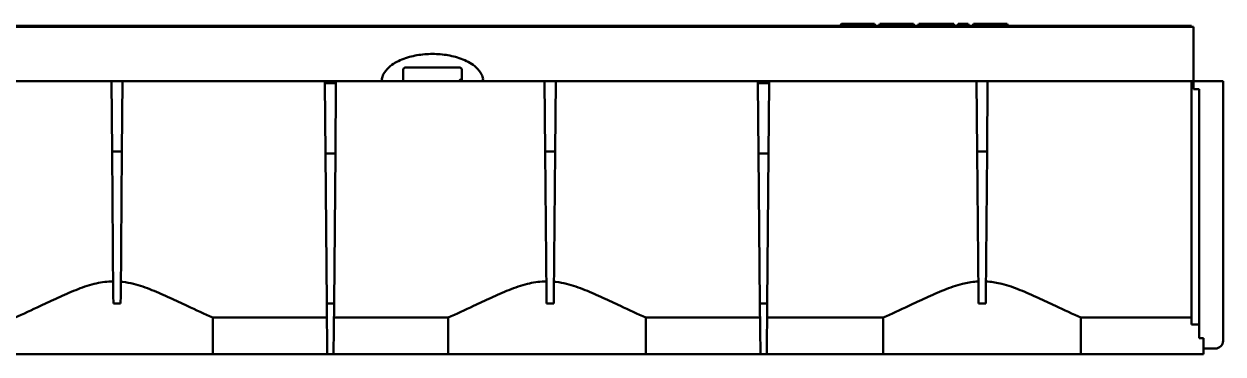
# Model space of a CAD drawing. Header units: millimetres. Extents: x 0 to 2100, y 0 to 1485.
# Drawn here: x 875.2 to 1182.5, y 1072.9 to 1157.6 of the extents above; entities that cross this region are included whole.
import ezdxf

# ---------------------------------------------------------------- set-up
doc = ezdxf.new("R2010")
doc.units = ezdxf.units.MM
doc.header["$LTSCALE"] = 5
doc.layers.add('Sichtbar (ISO)', color=7, linetype='Continuous', lineweight=50)

msp = doc.modelspace()

# ---------------------------------------------------------------- linework, layer by layer
at = {"layer": 'Sichtbar (ISO)'}
for p, q in [((174.909, 1156.915), (1174.909, 1156.915)), ((175.409, 1157.115), (1174.409, 1157.115)), ((1084.409, 1157.115), (1084.703, 1157.615)), ((1084.703, 1157.615), (1087.267, 1157.615)), ((1087.409, 1157.115), (1087.267, 1157.615)), ((1087.267, 1157.615), (1087.467, 1157.615)), ((1087.609, 1157.115), (1087.467, 1157.615)), ((1087.467, 1157.615), (1090.591, 1157.615)), ((1090.409, 1157.115), (1090.591, 1157.615)), ((1090.591, 1157.615), (1093.227, 1157.615)), ((1093.409, 1157.115), (1093.227, 1157.615)), ((1094.409, 1157.115), (1094.591, 1157.615)), ((1094.591, 1157.615), (1097.227, 1157.615)), ((1097.227, 1157.615), (1100.484, 1157.615)), ((1097.409, 1157.115), (1097.227, 1157.615)), ((1100.409, 1157.115), (1100.484, 1157.615)), ((1100.484, 1157.615), (1103.227, 1157.615)), ((1103.409, 1157.115), (1103.227, 1157.615)), ((1104.409, 1157.115), (1104.591, 1157.615)), ((1104.591, 1157.615), (1107.227, 1157.615)), ((1107.227, 1157.615), (1108.909, 1157.615)), ((1107.409, 1157.115), (1107.227, 1157.615)), ((1110.591, 1157.615), (1108.909, 1157.615)), ((1110.409, 1157.115), (1110.591, 1157.615)), ((1110.591, 1157.615), (1113.469, 1157.615)), ((1113.709, 1157.115), (1113.543, 1157.569)), ((1114.409, 1157.115), (1114.591, 1157.615)), ((1114.591, 1157.615), (1117.227, 1157.615)), ((1117.409, 1157.115), (1117.227, 1157.615)), ((1118.409, 1157.115), (1118.591, 1157.615)), ((1118.591, 1157.615), (1121.227, 1157.615)), ((1121.409, 1157.115), (1121.227, 1157.615)), ((1121.227, 1157.615), (1124.484, 1157.615)), ((1124.409, 1157.115), (1124.484, 1157.615)), ((1124.484, 1157.615), (1127.227, 1157.615)), ((1127.409, 1157.115), (1127.227, 1157.615)), ((1174.409, 1157.115), (1174.409, 1156.915)), ((1174.909, 1156.915), (1174.909, 1142.915)), ((972.909, 1146.415), (986.909, 1146.415)), ((972.409, 1142.927), (972.409, 1145.915)), ((987.409, 1145.915), (987.409, 1143.415)), ((382.37, 1142.915), (967.447, 1142.915)), ((897.786, 1124.915), (897.628, 1142.915)), ((900.489, 1142.915), (900.332, 1124.915)), ((952.333, 1142.415), (952.328, 1142.915)), ((955.184, 1142.415), (952.333, 1142.415)), ((952.49, 1124.415), (952.333, 1142.415)), ((955.184, 1142.415), (955.027, 1124.415)), ((955.189, 1142.915), (955.184, 1142.415)), ((971.909, 1142.915), (967.447, 1142.915)), ((972.264, 1142.915), (971.909, 1142.915)), ((972.264, 1142.915), (972.809, 1142.915)), ((972.409, 1142.927), (972.409, 1142.916)), ((972.809, 1142.915), (972.833, 1142.915)), ((972.833, 1142.915), (972.834, 1142.915)), ((972.837, 1142.915), (972.834, 1142.915)), ((972.841, 1142.915), (973.832, 1142.915)), ((973.832, 1142.915), (985.985, 1142.915)), ((985.985, 1142.915), (986.98, 1142.915)), ((986.98, 1142.915), (986.984, 1142.915)), ((986.984, 1142.915), (987.009, 1142.915)), ((987.42, 1142.915), (987.009, 1142.915)), ((987.42, 1142.915), (987.909, 1142.915)), ((987.909, 1142.915), (992.37, 1142.915)), ((992.37, 1142.915), (1174.909, 1142.915)), ((1008.786, 1124.915), (1008.628, 1142.915)), ((1011.489, 1142.915), (1011.332, 1124.915)), ((1063.333, 1142.415), (1063.328, 1142.915)), ((1066.184, 1142.415), (1063.333, 1142.415)), ((1063.49, 1124.415), (1063.333, 1142.415)), ((1066.184, 1142.415), (1066.027, 1124.415)), ((1066.189, 1142.915), (1066.184, 1142.415)), ((1119.486, 1124.915), (1119.328, 1142.915)), ((1122.189, 1142.915), (1122.032, 1124.915)), ((1174.409, 1098.915), (1174.409, 1142.915)), ((1174.909, 1140.915), (1174.909, 1142.915)), ((1174.909, 1142.915), (1180.509, 1142.915)), ((1174.909, 1140.915), (1176.409, 1140.915)), ((1176.409, 1140.915), (1176.409, 1098.915)), ((1182.509, 1142.915), (1180.509, 1142.915)), ((1182.509, 1142.915), (1182.509, 1098.915)), ((900.332, 1124.915), (897.786, 1124.915)), ((898.108, 1087.915), (897.786, 1124.915)), ((900.332, 1124.915), (900.009, 1087.915)), ((1011.332, 1124.915), (1008.786, 1124.915)), ((1009.108, 1087.915), (1008.786, 1124.915)), ((1011.332, 1124.915), (1011.009, 1087.915)), ((1122.032, 1124.915), (1119.486, 1124.915)), ((1119.808, 1087.915), (1119.486, 1124.915)), ((1122.032, 1124.915), (1121.709, 1087.915)), ((955.027, 1124.415), (952.49, 1124.415)), ((952.826, 1085.915), (952.49, 1124.415)), ((955.027, 1124.415), (954.691, 1085.915)), ((1066.027, 1124.415), (1063.49, 1124.415)), ((1063.826, 1085.915), (1063.49, 1124.415)), ((1066.027, 1124.415), (1065.691, 1085.915)), ((1174.409, 1098.915), (1174.409, 1080.502)), ((1176.409, 1076.962), (1176.409, 1098.915)), ((1182.509, 1076.315), (1182.509, 1098.915)), ((898.108, 1087.915), (898.126, 1085.915)), ((900.009, 1087.915), (899.991, 1085.915)), ((1009.108, 1087.915), (1009.126, 1085.915)), ((1011.009, 1087.915), (1010.991, 1085.915)), ((1119.808, 1087.915), (1119.826, 1085.915)), ((1121.709, 1087.915), (1121.691, 1085.915)), ((898.126, 1085.915), (899.991, 1085.915)), ((954.691, 1085.915), (952.826, 1085.915)), ((952.939, 1072.915), (952.826, 1085.915)), ((954.691, 1085.915), (954.578, 1072.915)), ((1009.126, 1085.915), (1010.991, 1085.915)), ((1065.691, 1085.915), (1063.826, 1085.915)), ((1063.939, 1072.915), (1063.826, 1085.915)), ((1065.691, 1085.915), (1065.578, 1072.915)), ((1119.826, 1085.915), (1121.691, 1085.915)), ((923.582, 1082.278), (952.858, 1082.278)), ((923.582, 1072.915), (923.582, 1082.278)), ((954.66, 1082.278), (983.936, 1082.278)), ((983.936, 1072.915), (983.936, 1082.278)), ((1034.582, 1082.278), (1063.858, 1082.278)), ((1034.582, 1072.915), (1034.582, 1082.278)), ((1065.66, 1082.278), (1095.436, 1082.278)), ((1095.436, 1072.915), (1095.436, 1082.278)), ((1146.082, 1082.278), (1174.409, 1082.278)), ((1146.082, 1072.915), (1146.082, 1082.278)), ((1174.409, 1080.502), (1176.409, 1080.502)), ((1176.409, 1076.962), (1177.509, 1076.962)), ((1177.509, 1072.915), (1177.509, 1076.962)), ((923.582, 1072.915), (872.936, 1072.915)), ((923.582, 1072.915), (952.939, 1072.915)), ((954.578, 1072.915), (952.939, 1072.915)), ((954.578, 1072.915), (983.936, 1072.915)), ((1034.582, 1072.915), (983.936, 1072.915)), ((1034.582, 1072.915), (1063.939, 1072.915)), ((1065.578, 1072.915), (1063.939, 1072.915)), ((1065.578, 1072.915), (1095.436, 1072.915)), ((1146.082, 1072.915), (1095.436, 1072.915)), ((1146.082, 1072.915), (1177.509, 1072.915)), ((1180.509, 1074.315), (1177.509, 1074.315))]:
    msp.add_line(p, q, dxfattribs=at)
for centre, radius, start, end in [((972.909, 1145.915), 0.5, 90, 180), ((986.909, 1145.915), 0.5, 0, 90), ((987.909, 1143.415), 0.5, 180, 270), ((992.37, 1143.415), 0.5, 270, 8.71387), ((967.447, 1143.415), 0.5, 265.60962, 270), ((1180.509, 1076.315), 2, 270, 0)]:
    msp.add_arc(centre, radius, start, end, dxfattribs=at)
for centre, major_axis, ratio, start_param, end_param in [((987.359, 1143.415), (-0.372, 0.372), 0.9003979, 0.8377614, 1.9529418), ((972.809, 1143.415), (0.701, 0), 0.7137277, 4.712389, 4.7903498), ((987.009, 1143.415), (-0.701, 0), 0.7137277, 1.4928355, 1.5707963)]:
    msp.add_ellipse(centre, major_axis=major_axis, ratio=ratio, start_param=start_param, end_param=end_param, dxfattribs=at)
msp.add_open_spline([(1113.469, 1157.615), (1113.506, 1157.587), (1113.543, 1157.569)], degree=2, dxfattribs=at)
for points, knots in [([(992.865, 1143.491), (992.803, 1143.895), (992.676, 1144.286), (992.171, 1145.35), (991.68, 1145.942), (990.133, 1147.368), (988.949, 1148.012), (986.483, 1149.012), (985.185, 1149.355), (982.564, 1149.807), (981.237, 1149.915), (979.909, 1149.915), (978.581, 1149.915), (977.253, 1149.807), (974.632, 1149.355), (973.334, 1149.012), (970.868, 1148.012), (969.684, 1147.368), (968.138, 1145.942), (967.647, 1145.35), (967.142, 1144.286), (967.015, 1143.895), (966.953, 1143.491)], [-3.0561477, -3.0561477, -3.0561477, -3.0561477, -2.9490971, -2.9490971, -2.7408376, -2.7408376, -2.3585247, -2.3585247, -1.9683925, -1.9683925, -1.5782603, -1.5782603, -1.5782603, -1.1881281, -1.1881281, -0.7979959, -0.7979959, -0.415683, -0.415683, -0.2074235, -0.2074235, -0.1003729, -0.1003729, -0.1003729, -0.1003729]), ([(966.953, 1143.491), (966.953, 1143.49), (966.952, 1143.488), (966.944, 1143.431), (966.945, 1143.373), (966.968, 1143.262), (966.988, 1143.209), (967.048, 1143.108), (967.088, 1143.06), (967.178, 1142.99), (967.223, 1142.965), (967.316, 1142.93), (967.361, 1142.92), (967.409, 1142.916)], [-0.000463466, -0.000463466, -0.000463466, -0.000463466, 0, 0, 0.023268578, 0.023268578, 0.045423712, 0.045423712, 0.06748625, 0.06748625, 0.08419595, 0.08419595, 0.098544542, 0.098544542, 0.098544542, 0.098544542]), ([(972.264, 1142.915), (972.29, 1142.915), (972.314, 1142.917), (972.374, 1142.923), (972.398, 1142.927), (972.408, 1142.927), (972.409, 1142.927), (972.409, 1142.927)], [0.081915661, 0.081915661, 0.081915661, 0.081915661, 0.092844806, 0.092844806, 0.114623293, 0.114623293, 0.119802922, 0.119802922, 0.119802922, 0.119802922]), ([(972.409, 1142.916), (972.409, 1142.915), (972.412, 1142.915), (972.436, 1142.916), (972.47, 1142.917), (972.56, 1142.929), (972.62, 1142.942), (972.682, 1142.968), (972.683, 1142.969), (972.684, 1142.969)], [0, 0, 0, 0, 0.012921461, 0.012921461, 0.043460158, 0.043460158, 0.07770421, 0.07770421, 0.078059576, 0.078059576, 0.078059576, 0.078059576]), ([(972.868, 1142.917), (972.868, 1142.917), (972.868, 1142.917), (972.867, 1142.916), (972.865, 1142.916), (972.856, 1142.915), (972.849, 1142.915), (972.839, 1142.915), (972.836, 1142.915), (972.834, 1142.915)], [-0.0589034618, -0.0589034618, -0.0589034618, -0.0589034618, -0.0582250714, -0.0582250714, -0.0545054532, -0.0545054532, -0.0501056989, -0.0501056989, -0.0489525485, -0.0489525485, -0.0489525485, -0.0489525485]), ([(972.863, 1142.916), (972.866, 1142.917), (972.868, 1142.917), (972.868, 1142.917), (972.868, 1142.917), (972.868, 1142.917)], [-0.0681007271, -0.0681007271, -0.0681007271, -0.0681007271, -0.0641146648, -0.0641146648, -0.0637840924, -0.0637840924, -0.0637840924, -0.0637840924]), ([(986.984, 1142.915), (986.979, 1142.915), (986.975, 1142.915), (986.964, 1142.915), (986.959, 1142.916), (986.952, 1142.916), (986.95, 1142.916), (986.949, 1142.917), (986.951, 1142.917), (986.954, 1142.916)], [-0.010151126, -0.010151126, -0.010151126, -0.010151126, -0.00845348, -0.00845348, -0.005633155, -0.005633155, -0.003027995, -0.003027995, 0, 0, 0, 0]), ([(987.187, 1142.966), (987.244, 1142.939), (987.302, 1142.924), (987.38, 1142.916), (987.401, 1142.915), (987.42, 1142.915)], [0, 0, 0, 0, 0.019743914, 0.019743914, 0.026909743, 0.026909743, 0.026909743, 0.026909743]), ([(872.936, 1082.278), (875.035, 1083.187), (877.217, 1084.215), (880.919, 1085.971), (882.407, 1086.679), (885.418, 1088.061), (886.942, 1088.736), (890.04, 1089.957), (891.612, 1090.505), (894.631, 1091.257), (896.067, 1091.494), (897.559, 1091.55), (897.692, 1091.555), (897.826, 1091.559), (897.998, 1091.562), (898.037, 1091.562), (898.077, 1091.563)], [5.8249672, 5.8249672, 5.8249672, 5.8249672, 6.6227213, 6.6227213, 7.1460042, 7.1460042, 7.6692871, 7.6692871, 8.19257, 8.19257, 8.6454358, 8.6454358, 8.6454358, 8.6859619, 8.6859619, 8.6978279, 8.6978279, 8.6978279, 8.6978279]), ([(900.04, 1091.478), (900.213, 1091.461), (900.386, 1091.442), (900.559, 1091.421), (901.486, 1091.308), (902.394, 1091.13), (904.905, 1090.505), (906.477, 1089.957), (909.575, 1088.736), (911.099, 1088.061), (914.111, 1086.679), (915.598, 1085.971), (919.301, 1084.215), (921.482, 1083.187), (923.582, 1082.278)], [8.896475, 8.896475, 8.896475, 8.896475, 8.9502852, 8.9502852, 8.9502852, 9.2391358, 9.2391358, 9.7624187, 9.7624187, 10.2857016, 10.2857016, 10.8089845, 10.8089845, 11.6067386, 11.6067386, 11.6067386, 11.6067386]), ([(983.936, 1082.278), (986.035, 1083.187), (988.217, 1084.215), (991.919, 1085.971), (993.407, 1086.679), (996.418, 1088.061), (997.942, 1088.736), (1001.04, 1089.957), (1002.612, 1090.505), (1005.631, 1091.257), (1007.067, 1091.494), (1008.559, 1091.55), (1008.692, 1091.555), (1008.826, 1091.559), (1008.998, 1091.562), (1009.037, 1091.562), (1009.077, 1091.563)], [5.8249672, 5.8249672, 5.8249672, 5.8249672, 6.6227213, 6.6227213, 7.1460042, 7.1460042, 7.6692871, 7.6692871, 8.19257, 8.19257, 8.6454358, 8.6454358, 8.6454358, 8.6859619, 8.6859619, 8.6978279, 8.6978279, 8.6978279, 8.6978279]), ([(1011.04, 1091.478), (1011.213, 1091.461), (1011.386, 1091.442), (1011.559, 1091.421), (1012.486, 1091.308), (1013.394, 1091.13), (1015.905, 1090.505), (1017.477, 1089.957), (1020.575, 1088.736), (1022.099, 1088.061), (1025.111, 1086.679), (1026.598, 1085.971), (1030.301, 1084.215), (1032.482, 1083.187), (1034.582, 1082.278)], [8.896475, 8.896475, 8.896475, 8.896475, 8.9502852, 8.9502852, 8.9502852, 9.2391358, 9.2391358, 9.7624187, 9.7624187, 10.2857016, 10.2857016, 10.8089845, 10.8089845, 11.6067386, 11.6067386, 11.6067386, 11.6067386]), ([(1095.436, 1082.278), (1097.535, 1083.187), (1099.717, 1084.215), (1103.419, 1085.971), (1104.907, 1086.679), (1107.918, 1088.061), (1109.442, 1088.736), (1112.54, 1089.957), (1114.112, 1090.505), (1116.879, 1091.194), (1118.051, 1091.405), (1119.259, 1091.503), (1119.431, 1091.517), (1119.604, 1091.528), (1119.777, 1091.538)], [5.8249672, 5.8249672, 5.8249672, 5.8249672, 6.6227213, 6.6227213, 7.1460042, 7.1460042, 7.6692871, 7.6692871, 8.19257, 8.19257, 8.5639523, 8.5639523, 8.5639523, 8.6170435, 8.6170435, 8.6170435, 8.6170435]), ([(1121.74, 1091.538), (1121.913, 1091.528), (1122.086, 1091.517), (1122.259, 1091.503), (1123.466, 1091.405), (1124.639, 1091.194), (1127.405, 1090.505), (1128.977, 1089.957), (1132.075, 1088.736), (1133.599, 1088.061), (1136.611, 1086.679), (1138.098, 1085.971), (1141.801, 1084.215), (1143.982, 1083.187), (1146.082, 1082.278)], [8.8146623, 8.8146623, 8.8146623, 8.8146623, 8.8677535, 8.8677535, 8.8677535, 9.2391358, 9.2391358, 9.7624187, 9.7624187, 10.2857016, 10.2857016, 10.8089845, 10.8089845, 11.6067386, 11.6067386, 11.6067386, 11.6067386])]:
    msp.add_open_spline(points, degree=3, knots=knots, dxfattribs=at)

doc.saveas('drawing.dxf')
